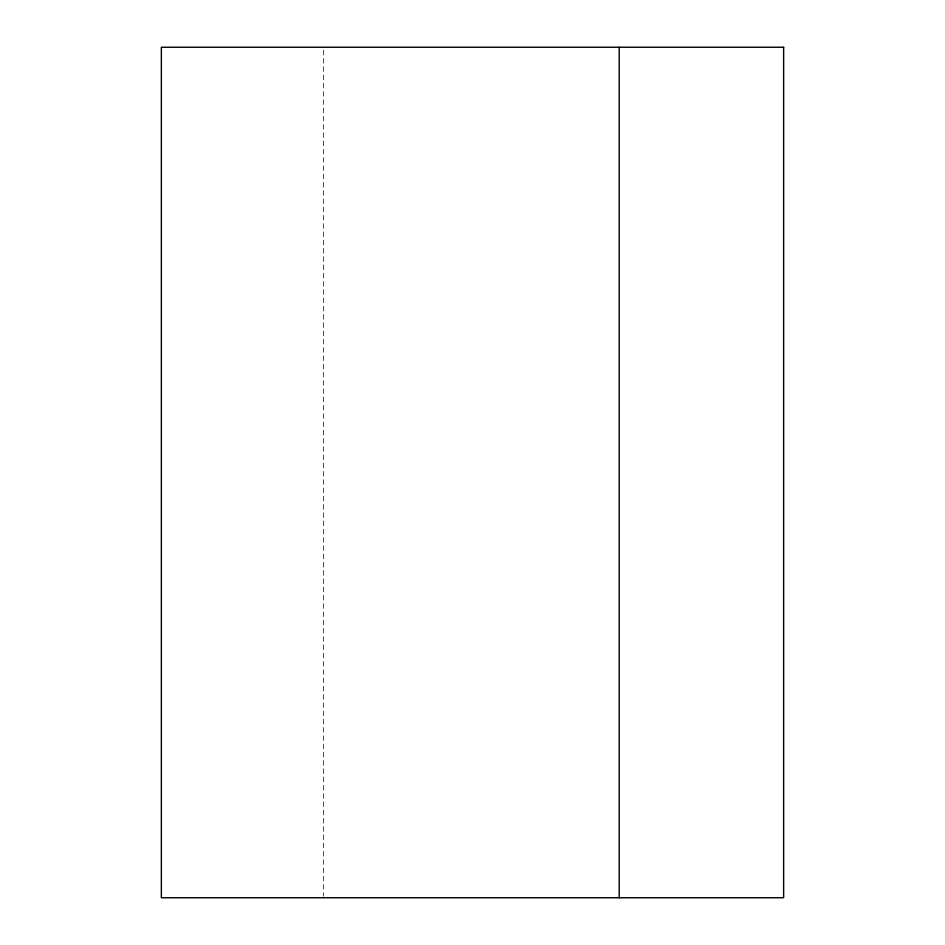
<?xml version="1.0" encoding="UTF-8"?>
<svg xmlns="http://www.w3.org/2000/svg" width="945" height="945" viewBox="0 0 945 945"><rect width="100%" height="100%" fill="white"/><g stroke="black" fill="none" stroke-linecap="round" stroke-linejoin="round"><path stroke-width="0.71" stroke-dasharray="4.72 3.54" d="M323.662 50.203L323.662 896.273"/><path stroke-width="1.42" d="M619.211 47.25L619.211 897.75M783.641 47.25L161.359 47.25L161.359 897.75L783.641 897.75L783.641 47.25"/></g></svg>
